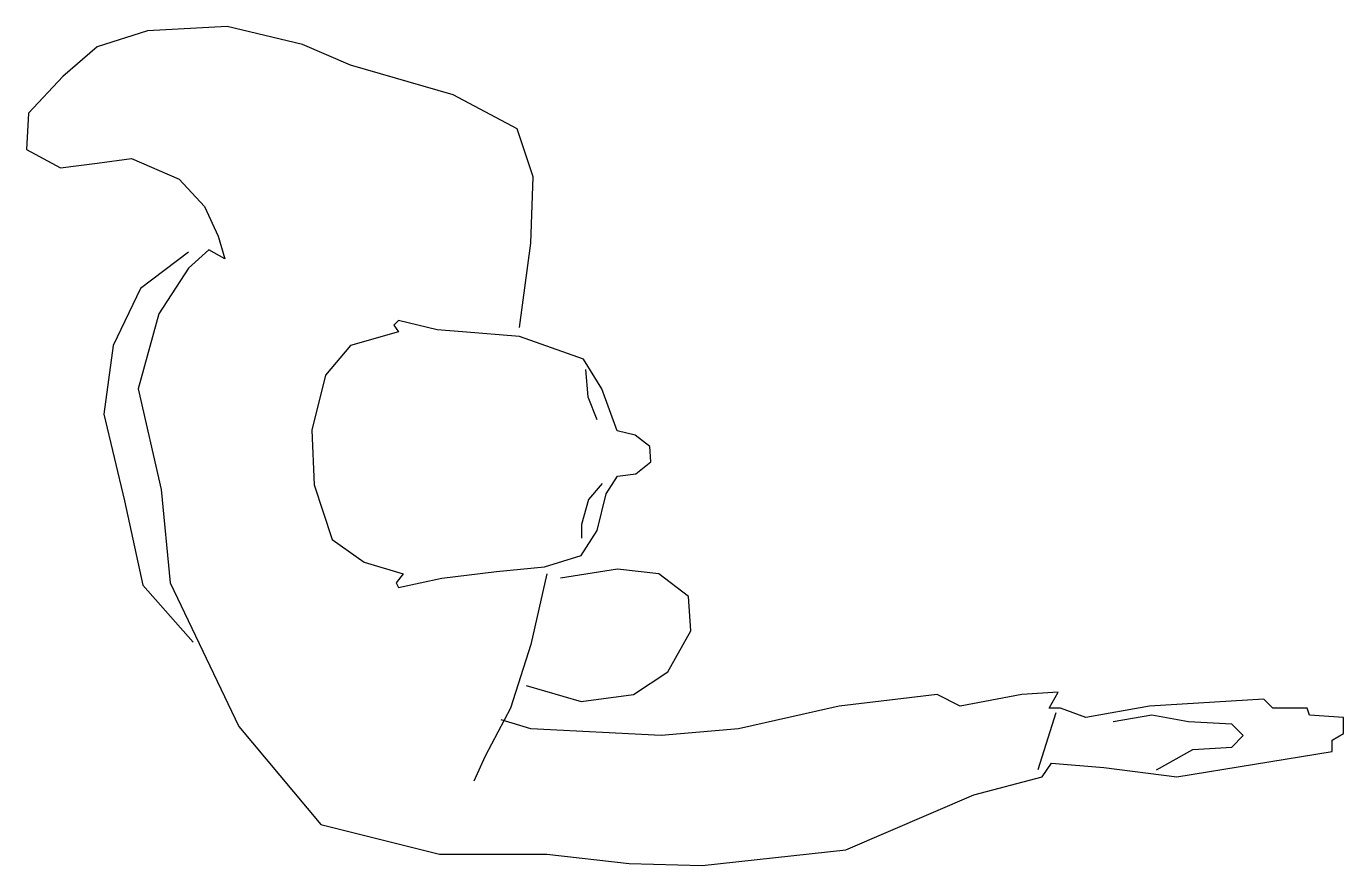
# Model space of a CAD drawing. Header units: millimetres. Extents: x -1486.836 to -1485.905, y 1860.355 to 1860.948.
import ezdxf

# ---------------------------------------------------------------- set-up
doc = ezdxf.new("R2010")
doc.units = ezdxf.units.MM
doc.header["$LTSCALE"] = 10
doc.layers.add('Humanos', color=2, linetype='Continuous')

msp = doc.modelspace()

# ---------------------------------------------------------------- linework, layer by layer
at = {"layer": 'Humanos'}
msp.add_line((-1486.10862, 1860.46253), (-1486.12153, 1860.42223), dxfattribs=at)
for points in [[(-1486.48781, 1860.73499), (-1486.47974, 1860.79464), (-1486.47813, 1860.84139), (-1486.48942, 1860.87525), (-1486.5346, 1860.89943), (-1486.60721, 1860.92039), (-1486.64109, 1860.9349), (-1486.69434, 1860.94779), (-1486.75082, 1860.94457), (-1486.78631, 1860.93328), (-1486.81052, 1860.91233), (-1486.83472, 1860.88653), (-1486.83633, 1860.86074), (-1486.81213, 1860.84784), (-1486.78631, 1860.85106), (-1486.76211, 1860.85429), (-1486.72823, 1860.83978), (-1486.71048, 1860.82043), (-1486.7008, 1860.79947), (-1486.69596, 1860.78335), (-1486.70725, 1860.7898), (-1486.72177, 1860.7769), (-1486.74275, 1860.74466), (-1486.75727, 1860.69146), (-1486.74114, 1860.62052), (-1486.73468, 1860.55442), (-1486.68627, 1860.45286), (-1486.62819, 1860.38353), (-1486.54428, 1860.36258), (-1486.46845, 1860.36258), (-1486.41036, 1860.35613), (-1486.35872, 1860.35452), (-1486.25707, 1860.3658), (-1486.16671, 1860.40449), (-1486.11831, 1860.41739), (-1486.11185, 1860.42706), (-1486.07474, 1860.42384), (-1486.02311, 1860.41739), (-1485.91338, 1860.43512), (-1485.91338, 1860.44318), (-1485.90532, 1860.44802), (-1485.90532, 1860.45931), (-1485.92952, 1860.46092), (-1485.93113, 1860.46576), (-1485.95534, 1860.46576), (-1485.96179, 1860.4722), (-1486.04247, 1860.46737), (-1486.08765, 1860.45931), (-1486.1054, 1860.46576), (-1486.11346, 1860.46576), (-1486.10701, 1860.47704), (-1486.13283, 1860.47543), (-1486.17639, 1860.46737), (-1486.19253, 1860.47543), (-1486.26191, 1860.46737), (-1486.33291, 1860.45125), (-1486.38777, 1860.44641), (-1486.47974, 1860.45125), (-1486.50072, 1860.45769)], [(-1486.72177, 1860.78819), (-1486.75566, 1860.76239), (-1486.77502, 1860.72209), (-1486.78147, 1860.67373), (-1486.76695, 1860.61246), (-1486.75404, 1860.55281), (-1486.71855, 1860.51251)], [(-1486.44122, 1860.70534), (-1486.43961, 1860.686), (-1486.43315, 1860.66988)], [(-1486.42936, 1860.62463), (-1486.43904, 1860.61335), (-1486.44388, 1860.59562), (-1486.44388, 1860.58594)], [(-1486.46845, 1860.56087), (-1486.47974, 1860.5109), (-1486.49426, 1860.46576), (-1486.51201, 1860.4319), (-1486.52008, 1860.41417)], [(-1486.48297, 1860.48188), (-1486.44424, 1860.47059), (-1486.40713, 1860.47543), (-1486.38293, 1860.49155), (-1486.36679, 1860.52057), (-1486.36841, 1860.54475), (-1486.38938, 1860.56087), (-1486.41843, 1860.5641), (-1486.45876, 1860.55765)], [(-1486.03763, 1860.42223), (-1486.01181, 1860.43674), (-1485.98438, 1860.43835), (-1485.97631, 1860.44641), (-1485.98438, 1860.45447), (-1486.01504, 1860.45608), (-1486.04085, 1860.46092), (-1486.06829, 1860.45608)]]:
    msp.add_lwpolyline(points, dxfattribs=at)
msp.add_lwpolyline([(-1486.39572, 1860.6508), (-1486.40596, 1860.65883), (-1486.41884, 1860.66196), (-1486.42972, 1860.69146), (-1486.44263, 1860.71242), (-1486.48781, 1860.72854), (-1486.52815, 1860.73176), (-1486.5459, 1860.73338), (-1486.57333, 1860.73982), (-1486.57655, 1860.7366), (-1486.57333, 1860.73176), (-1486.60721, 1860.72209), (-1486.62496, 1860.70113), (-1486.63464, 1860.66244), (-1486.63303, 1860.62375), (-1486.62012, 1860.58506), (-1486.59753, 1860.56893), (-1486.5701, 1860.56087), (-1486.57494, 1860.55442), (-1486.57333, 1860.5512), (-1486.54267, 1860.55765), (-1486.50394, 1860.56249), (-1486.47006, 1860.56571), (-1486.44424, 1860.57377), (-1486.43295, 1860.5915), (-1486.42649, 1860.6173), (-1486.41857, 1860.62991), (-1486.40566, 1860.63152), (-1486.39493, 1860.63998)], close=True, dxfattribs=at)

doc.saveas('drawing.dxf')
